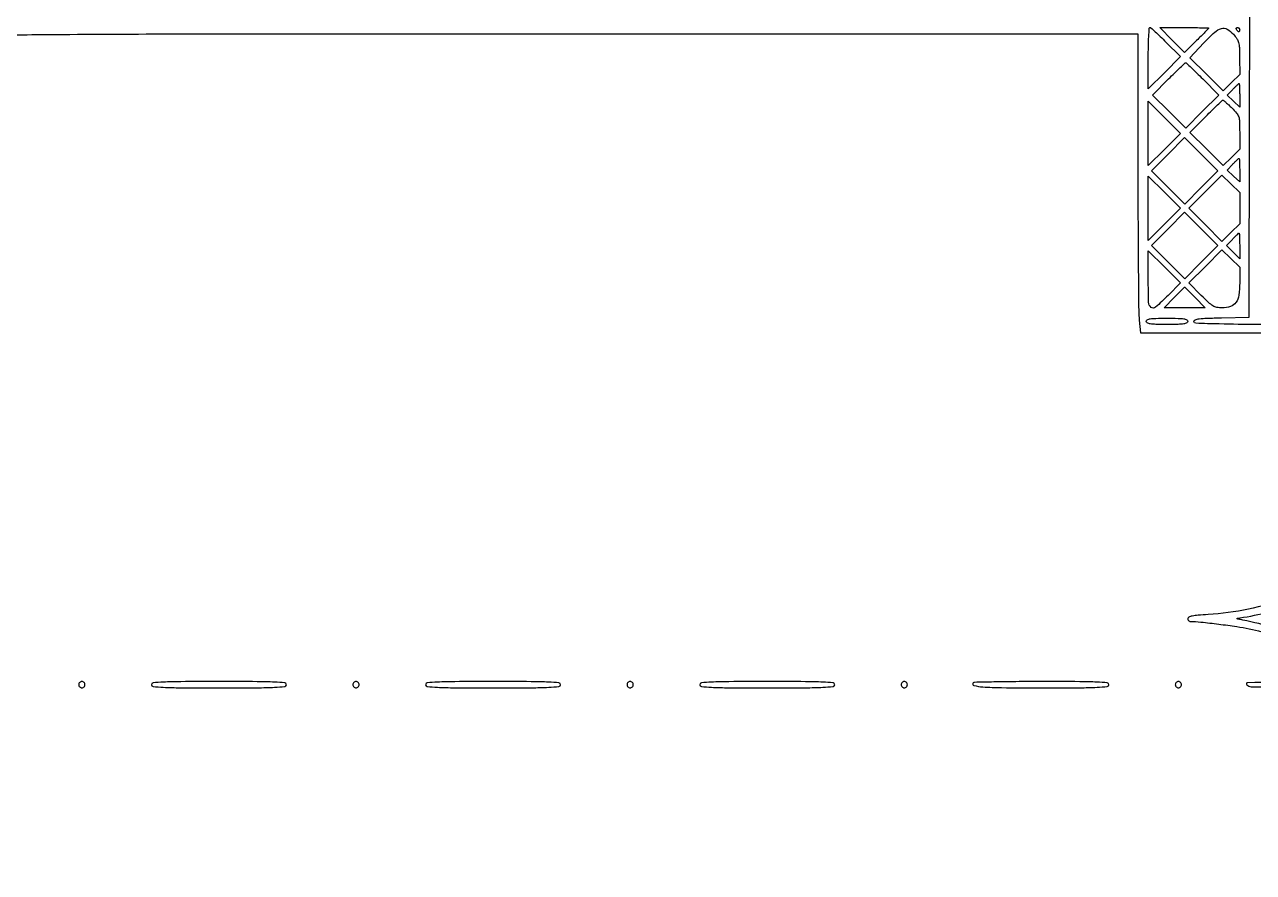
# Model space of a CAD drawing. Extents: x 0 to 836, y 5 to 589.
# Drawn here: x 424.3 to 474.3, y 183.3 to 217.9 of the extents above; entities that cross this region are included whole.
import ezdxf

# ---------------------------------------------------------------- set-up
doc = ezdxf.new("R2010")
doc.units = 0
doc.header["$MEASUREMENT"] = 0

msp = doc.modelspace()

# ---------------------------------------------------------------- linework, layer by layer
for points in [[(201.712326, 537.783562, -0.000001), (217.055896, 537.76491, -0.426088)], [(546.939, 229.3929, -0.000106), (546.943559, 250.949215, -0.000176), (546.957638, 269.095817, -0.000001), (546.976289, 285.583213, -0.415883)], [(836.0595, 588.6891), (420.497259, 588.710259, 0.000013), (261.145696, 588.714318, 0.000021), (126.989856, 588.708632), (4.934769, 588.698274, 0.19889), (4.878609, 588.675009, 0.198853), (4.855343, 588.618859), (4.83877, 516.273901, 0.000036), (4.826254, 436.744061, 0.000021), (4.8222, 342.282364), (4.8222, 95.946129), (4.469225, 95.920114, 0.031904), (4.160456, 95.877435, 0.315999), (4.075312, 95.787407, 0.415411), (4.137995, 95.703578, 0.035338), (4.43445, 95.6826), (4.8222, 95.6826), (4.8222, 50.2101), (4.8222, 4.7376), (420.462, 4.7376), (836.1018, 4.7376)], [(201.712326, 185.847562, -0.000001), (217.055896, 185.82891, -0.426088)], [(604.852986, 529.408162, -0.000002), (620.423836, 529.389509, -0.550615)], [(308.18842, 529.408162, -0.000002), (322.638019, 529.38951, -0.415836)], [(238.738155, 529.614638, -0.000002), (224.300981, 529.63329, -0.415836)], [(531.796111, 538.074638, -0.000002), (517.6951, 538.093291, -0.426056)], [(413.368417, 538.074638, -0.000002), (399.676779, 538.093291, -0.415815)], [(206.267293, 233.405114, -0.000001), (217.051222, 233.389599, -0.0589)], [(77.850638, 481.579418, -0.000002), (77.869294, 494.031443, -0.550517)], [(336.166934, 548.220763, -0.000002), (326.827688, 548.233536, -0.413812)], [(77.644162, 421.684687, -0.000002), (77.625507, 409.236574, -0.415775)], [(835.429914, 203.53197, -0.00002), (835.42504, 321.569549)], [(604.231838, 387.151416, -0.000003), (604.250494, 398.693431, -0.41574)], [(260.324089, 280.728444, -0.000002), (260.333986, 287.287743, -0.41377)], [(353.273145, 235.606241, -0.000004), (353.25667, 227.850838, -0.413589)], [(451.906001, 268.595156, 0.000004), (448.874149, 270.69358, 0.001686)], [(598.142374, 133.226362, -0.000004), (607.061927, 133.207701, -0.425827)], [(451.625847, 234.661444, -0.000015), (448.515937, 236.828162, -0.154751)], [(422.951903, 217.454702, -0.00128), (425.796001, 217.481978, -0.001644), (430.776674, 217.500614, -0.000093), (446.15925, 217.504719), (469.6146, 217.5066), (469.6146, 211.93541, 0.000908), (469.618545, 209.763012, 0.001323), (469.630566, 207.848004, 0.000645), (469.647193, 206.220087, 0.023164), (469.668952, 205.84421), (469.723304, 205.3242), (476.563852, 205.3242)], [(477.79965, 205.642025, -0.000576), (474.461453, 205.658164, -0.00467), (472.931197, 205.681621, -0.003001), (471.97263, 205.711031, -0.403512), (471.8988, 205.78762, -0.32308), (471.946142, 205.853238, -0.047538), (472.115377, 205.892117, -0.023576), (472.422897, 205.917907, -0.003867), (473.01975, 205.935094), (474.1407, 205.9587), (474.162277, 214.01685), (474.183854, 222.075)], [(422.635427, 142.707701, -0.000006), (427.550911, 142.695184, -0.413464)], [(475.705862, 194.519201, -0.074647), (472.46985, 193.841431, 0.006689), (472.068584, 193.812965, 0.02745), (471.827137, 193.779166, 0.045691), (471.68436, 193.737291, 0.307745), (471.645, 193.679398, 0.090715), (471.653034, 193.63548, 0.093773), (471.676064, 193.597822, 0.097399), (471.710399, 193.572218, 0.106884), (471.75075, 193.562617, -0.020928), (472.182414, 193.535609, -0.004829), (472.906651, 193.452691, -0.005156), (473.641484, 193.353657, -0.014765), (474.148988, 193.264552, -0.026684), (475.166057, 192.997594, -0.022478)], [(475.189753, 193.288179, 0.030228), (473.8869, 193.616699, -0.004459), (473.70497, 193.652724, -0.107525), (473.65787, 193.673681, -0.643923), (473.661706, 193.692017, -0.020792), (473.76, 193.709781, 0.063233), (476.093846, 194.339421, 0.051501)], [(476.4249, 191.1114, 0.000813), (474.084847, 191.065807, 0.643438), (474.049311, 190.983186, 0.206429), (474.231096, 190.900617, 0.000735), (476.655391, 190.8576)]]:
    msp.add_lwpolyline(points, format="xyb")
for points in [[(470.75749, 217.167404), (471.345943, 216.574407), (470.691771, 215.920236), (470.0376, 215.266065), (470.0376, 216.513232, -0.004939), (470.042324, 216.991447, -0.008223), (470.056905, 217.394044, -0.002695), (470.076741, 217.735457, -0.395756), (470.103319, 217.7604, -0.182576), (470.14554, 217.744451, -0.00351), (470.322591, 217.586207, -0.007999), (470.527208, 217.394673, -0.005215)], [(472.491, 217.736602, -0.193241), (472.484546, 217.720525, -0.000772), (472.347356, 217.577649, -0.003699), (472.189463, 217.416128, -0.002301), (472.001998, 217.228904), (471.512996, 216.745005), (471.010597, 217.252702), (470.508197, 217.7604), (471.499598, 217.7604, -0.002249), (471.87975, 217.75869, -0.003751), (472.199776, 217.753409, -0.000566), (472.481527, 217.746327, -0.406541)], [(473.76, 217.6758, -0.042167), (473.757264, 217.643411, -0.061769), (473.749041, 217.616051, -0.081139), (473.736959, 217.597499, -0.210953), (473.722693, 217.5912, -0.151918), (473.704865, 217.596745, -0.038439), (473.680986, 217.616051, -0.035638), (473.655857, 217.643417, -0.029505), (473.6331, 217.6758, -0.082592), (473.619859, 217.708126, -0.161196), (473.622491, 217.735549, -0.182303), (473.640379, 217.753777, -0.108972), (473.670407, 217.7604, -0.093332), (473.704607, 217.75396, -0.09642), (473.733682, 217.735549, -0.099167), (473.753142, 217.70808, -0.105053)], [(473.504913, 217.48545, -0.035771), (473.647017, 217.304843, -0.084384), (473.717723, 217.149347, -0.05499), (473.748806, 216.941616, -0.008755), (473.75752, 216.529719), (473.76, 215.848939), (473.420587, 215.517511), (473.081174, 215.186083), (472.407275, 215.85603), (471.733377, 216.525976), (472.302538, 217.132701, -0.017875), (472.743227, 217.570042, -0.115629), (473.013789, 217.72338, -0.205753), (473.245024, 217.695387, -0.07673)], [(472.260391, 215.664621), (472.914113, 215.007043), (472.237257, 214.334156), (471.5604, 213.661269), (470.883543, 214.334156), (470.206687, 215.007043), (470.860409, 215.664621, -0.00331), (471.114335, 215.916687, -0.005234), (471.335691, 216.129036, -0.001538), (471.529665, 216.310137, -0.189215), (471.5604, 216.3222, -0.189215), (471.591135, 216.310137, -0.001538), (471.785109, 216.129036, -0.005234), (472.006465, 215.916687, -0.00331)], [(473.76, 214.995072), (473.76, 214.513944), (473.505854, 214.757432), (473.251708, 215.000919), (473.479382, 215.23856, -0.005425), (473.568554, 215.329636, -0.008317), (473.647953, 215.406393, -0.003724), (473.716663, 215.469688, -0.186352), (473.733528, 215.4762, -0.39481), (473.744225, 215.466194, -0.002934), (473.752224, 215.334869, -0.008584), (473.758097, 215.179556, -0.005157)], [(473.439183, 214.486131, -0.023128), (473.635966, 214.275344, -0.098766), (473.719265, 214.125692, -0.069835), (473.752872, 213.931747, -0.008033), (473.76, 213.4881), (473.76, 212.803339), (473.420587, 212.471911), (473.081174, 212.140483), (472.405331, 212.812363), (471.729487, 213.484243), (472.383209, 214.141821, -0.002913), (472.636743, 214.393897, -0.004636), (472.856861, 214.606236, -0.001211), (473.050412, 214.788627, -0.190583), (473.077648, 214.7994, -0.175863), (473.103593, 214.789983, -0.004416), (473.200645, 214.707377, -0.008954), (473.313289, 214.606183, -0.005921)], [(473.76, 211.949472), (473.76, 211.468344), (473.505854, 211.711832), (473.251708, 211.955319), (473.479382, 212.19296, -0.005425), (473.568554, 212.284036, -0.008317), (473.647953, 212.360793, -0.003724), (473.716663, 212.424088, -0.186352), (473.733528, 212.4306, -0.39481), (473.744225, 212.420594, -0.002934), (473.752224, 212.289269, -0.008584), (473.758097, 212.133956, -0.005157)], [(473.76, 208.857877), (473.76, 208.330754), (473.488564, 208.60219), (473.217128, 208.873626), (473.462092, 209.129313, -0.005043), (473.557893, 209.227309, -0.007778), (473.642874, 209.309892, -0.003273), (473.716555, 209.378393, -0.18777), (473.733528, 209.385, -0.396752), (473.744243, 209.374909, -0.002451), (473.752224, 209.230158, -0.007838), (473.758097, 209.059998, -0.004707)], [(470.842278, 206.847988, -0.015178), (470.333759, 206.364386, -0.368542), (470.152376, 206.360078, -0.218276), (470.051054, 206.565339, -0.007182), (470.0376, 207.501968), (470.0376, 208.664535), (470.69158, 208.010556), (471.345559, 207.356576)], [(473.76, 207.363588, -0.03363), (473.725909, 206.857303, -0.119366), (473.608464, 206.55636, -0.162598), (473.390609, 206.394584, -0.079256), (473.044655, 206.3394, -0.048513), (472.834082, 206.359879, -0.086386), (472.671948, 206.422065, -0.053534), (472.493861, 206.556202, -0.009532), (472.194569, 206.847334), (471.691935, 207.355269), (472.363831, 208.03113), (473.035728, 208.70699), (473.397864, 208.351581), (473.76, 207.996171)], [(471.9411, 206.7624), (472.357739, 206.3394), (471.5181, 206.3394), (470.678461, 206.3394), (471.0951, 206.7624, -0.000715), (471.255307, 206.924588, -0.001179), (471.39122, 207.061144, -0.000079), (471.513688, 207.183573, -0.198831), (471.5181, 207.1854, -0.198831), (471.522512, 207.183573, -0.000079), (471.64498, 207.061144, -0.001179), (471.780893, 206.924588, -0.000715)], [(471.645, 205.7895, -0.286822), (471.604505, 205.724714, -0.076301), (471.48285, 205.686922, -0.032071), (471.251614, 205.667273, -0.005163), (470.799, 205.6626, -0.005163), (470.346386, 205.667273, -0.032071), (470.11515, 205.686922, -0.076301), (469.993495, 205.724714, -0.286822), (469.953, 205.7895, -0.286822), (469.993495, 205.854286, -0.076301), (470.11515, 205.892077, -0.032071), (470.346386, 205.911727, -0.005163), (470.799, 205.9164, -0.005163), (471.251614, 205.911727, -0.032071), (471.48285, 205.892077, -0.076301), (471.604505, 205.854286, -0.286822)], [(426.4686, 190.9845, 0.099038), (426.478288, 190.93607, 0.097945), (426.505877, 190.894877, 0.097945), (426.54707, 190.867288, 0.099038), (426.5955, 190.8576, 0.099038), (426.64393, 190.867288, 0.097945), (426.685123, 190.894877, 0.097945), (426.712712, 190.93607, 0.099038), (426.7224, 190.9845, 0.099038), (426.712712, 191.03293, 0.097945), (426.685123, 191.074123, 0.097945), (426.64393, 191.101712, 0.099038), (426.5955, 191.1114, 0.099038), (426.54707, 191.101712, 0.097945), (426.505877, 191.074123, 0.097945), (426.478288, 191.03293, 0.099038)], [(429.4296, 190.9845, 0.384667), (429.49659, 190.910309, 0.013951), (429.909, 190.879726, 0.010273), (430.620704, 190.86152, 0.001258), (432.1791, 190.8576, 0.001258), (433.737496, 190.86152, 0.010273), (434.4492, 190.879726, 0.013951), (434.86161, 190.910309, 0.384667), (434.9286, 190.9845, 0.384667), (434.86161, 191.058691, 0.013951), (434.4492, 191.089274, 0.010273), (433.737496, 191.10748, 0.001258), (432.1791, 191.1114, 0.001258), (430.620704, 191.10748, 0.010273), (429.909, 191.089274, 0.013951), (429.49659, 191.058691, 0.384667)], [(437.6358, 190.9845, 0.099038), (437.645488, 190.93607, 0.097945), (437.673077, 190.894877, 0.097945), (437.71427, 190.867288, 0.099038), (437.7627, 190.8576, 0.099038), (437.81113, 190.867288, 0.097945), (437.852323, 190.894877, 0.097945), (437.879912, 190.93607, 0.099038), (437.8896, 190.9845, 0.099038), (437.879912, 191.03293, 0.097945), (437.852323, 191.074123, 0.097945), (437.81113, 191.101712, 0.099038), (437.7627, 191.1114, 0.099038), (437.71427, 191.101712, 0.097945), (437.673077, 191.074123, 0.097945), (437.645488, 191.03293, 0.099038)], [(440.5968, 190.9845, 0.384667), (440.66379, 190.910309, 0.013951), (441.0762, 190.879726, 0.010273), (441.787904, 190.86152, 0.001258), (443.3463, 190.8576, 0.001258), (444.904696, 190.86152, 0.010273), (445.6164, 190.879726, 0.013951), (446.02881, 190.910309, 0.384667), (446.0958, 190.9845, 0.384667), (446.02881, 191.058691, 0.013951), (445.6164, 191.089274, 0.010273), (444.904696, 191.10748, 0.001258), (443.3463, 191.1114, 0.001258), (441.787904, 191.10748, 0.010273), (441.0762, 191.089274, 0.013951), (440.66379, 191.058691, 0.384667)], [(448.803, 190.9845, 0.099038), (448.812688, 190.93607, 0.097945), (448.840277, 190.894877, 0.097945), (448.88147, 190.867288, 0.099038), (448.9299, 190.8576, 0.099038), (448.97833, 190.867288, 0.097945), (449.019523, 190.894877, 0.097945), (449.047112, 190.93607, 0.099038), (449.0568, 190.9845, 0.099038), (449.047112, 191.03293, 0.097945), (449.019523, 191.074123, 0.097945), (448.97833, 191.101712, 0.099038), (448.9299, 191.1114, 0.099038), (448.88147, 191.101712, 0.097945), (448.840277, 191.074123, 0.097945), (448.812688, 191.03293, 0.099038)], [(451.764, 190.9845, 0.384667), (451.83099, 190.910309, 0.013951), (452.2434, 190.879726, 0.010273), (452.955104, 190.86152, 0.001258), (454.5135, 190.8576, 0.001258), (456.071896, 190.86152, 0.010273), (456.7836, 190.879726, 0.013951), (457.19601, 190.910309, 0.384667), (457.263, 190.9845, 0.384667), (457.19601, 191.058691, 0.013951), (456.7836, 191.089274, 0.010273), (456.071896, 191.10748, 0.001258), (454.5135, 191.1114, 0.001258), (452.955104, 191.10748, 0.010273), (452.2434, 191.089274, 0.013951), (451.83099, 191.058691, 0.384667)], [(459.9702, 190.9845, 0.099038), (459.979888, 190.93607, 0.097945), (460.007477, 190.894877, 0.097945), (460.04867, 190.867288, 0.099038), (460.0971, 190.8576, 0.099038), (460.14553, 190.867288, 0.097945), (460.186723, 190.894877, 0.097945), (460.214312, 190.93607, 0.099038), (460.224, 190.9845, 0.099038), (460.214312, 191.03293, 0.097945), (460.186723, 191.074123, 0.097945), (460.14553, 191.101712, 0.099038), (460.0971, 191.1114, 0.099038), (460.04867, 191.101712, 0.097945), (460.007477, 191.074123, 0.097945), (459.979888, 191.03293, 0.099038)], [(462.9053, 191.0573, 0.583018), (462.934151, 190.953167, 0.043311), (463.299307, 190.894886, 0.015849), (464.062321, 190.864345, 0.002078), (465.685693, 190.8576, 0.00126), (467.241186, 190.86152, 0.010291), (467.951632, 190.879728, 0.013996), (468.36324, 190.910323, 0.384592), (468.4302, 190.9845, 0.384454), (468.363295, 191.058652, 0.014077), (467.95315, 191.089269, 0.010325), (467.245, 191.107479, 0.001265), (465.6948, 191.1114, 0.001851), (464.64221, 191.107503, 0.002997), (463.747032, 191.095508, 0.000511), (462.957029, 191.079379, 0.193347)], [(471.1374, 190.9845, 0.099038), (471.147088, 190.93607, 0.097945), (471.174677, 190.894877, 0.097945), (471.21587, 190.867288, 0.099038), (471.2643, 190.8576, 0.099038), (471.31273, 190.867288, 0.097945), (471.353923, 190.894877, 0.097945), (471.381512, 190.93607, 0.099038), (471.3912, 190.9845, 0.099038), (471.381512, 191.03293, 0.097945), (471.353923, 191.074123, 0.097945), (471.31273, 191.101712, 0.099038), (471.2643, 191.1114, 0.099038), (471.21587, 191.101712, 0.097945), (471.174677, 191.074123, 0.097945), (471.147088, 191.03293, 0.099038)]]:
    msp.add_lwpolyline(points, format="xyb", close=True)
for points in [[(470.692568, 212.790832), (470.0376, 212.135865), (470.0376, 213.4458), (470.0376, 214.755735), (470.692568, 214.100768), (471.347535, 213.4458)], [(472.1949, 211.2462), (471.52073, 210.568052), (470.84393, 211.244852), (470.16713, 211.921652), (470.8413, 212.5998), (471.51547, 213.277948), (472.19227, 212.601148), (472.86907, 211.924348)], [(473.76, 210.4002), (473.76, 209.758629), (473.397864, 209.403219), (473.035728, 209.04781), (472.363499, 209.724005), (471.691269, 210.4002), (472.363499, 211.076395), (473.035728, 211.75259), (473.397864, 211.397181), (473.76, 211.041771)], [(470.692568, 209.745232), (470.0376, 209.090265), (470.0376, 210.4002), (470.0376, 211.710135), (470.692568, 211.055168), (471.347535, 210.4002)], [(472.1949, 208.2006), (471.52073, 207.522452), (470.84393, 208.199252), (470.16713, 208.876052), (470.8413, 209.5542), (471.51547, 210.232348), (472.19227, 209.555548), (472.86907, 208.878748)]]:
    msp.add_lwpolyline(points, close=True)

doc.saveas('drawing.dxf')
